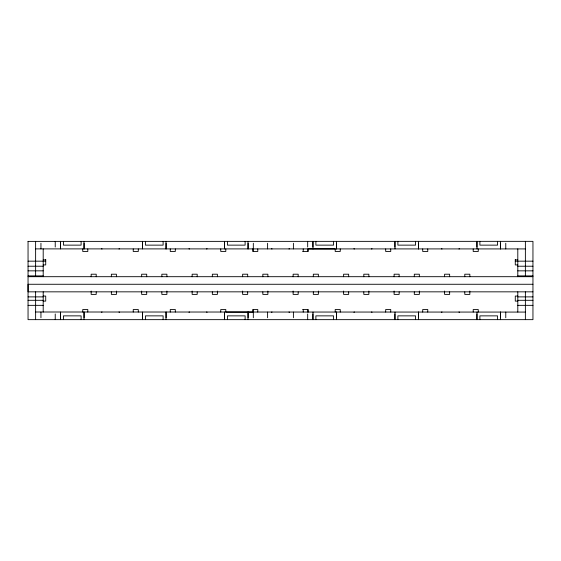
<?xml version="1.0" encoding="UTF-8"?>
<svg xmlns="http://www.w3.org/2000/svg" width="561" height="561" viewBox="0 0 561 561"><rect width="100%" height="100%" fill="white"/><g stroke="black" fill="none" stroke-linecap="round" stroke-linejoin="round"><path stroke-width="0.84" d="M28.05 241.391L532.95 241.349L532.95 319.651L28.05 319.651L28.05 241.349M35.623 248.888L525.377 248.923M302.631 251.489L308.27 251.447L308.27 248.923L335.197 248.944L335.197 251.468L340.247 251.468L340.247 248.944M43.197 259.883L45.722 259.883M515.279 259.883L517.803 259.883M28.05 261.167L45.722 261.167M515.279 261.167L532.95 261.167M43.197 264.932L45.722 264.932L45.722 259.484M517.803 264.932L515.279 264.932L515.279 259.484M28.05 266.216L43.197 266.216M517.803 266.216L532.95 266.216M28.05 270.844L43.197 270.844M517.803 270.844L532.95 270.844M28.05 275.893L43.197 275.893M517.803 275.893L532.95 275.893M28.05 276.692L532.95 276.692M532.95 284.266L28.05 284.266L28.05 291.839L532.95 291.839M43.197 296.068L45.722 296.068L45.722 301.117L43.197 301.117M517.803 296.068L515.279 296.068L515.279 301.117L517.803 301.117M28.05 296.888L43.197 296.888M517.803 296.888L532.95 296.888M28.05 300.296L43.197 300.296M517.803 300.296L532.95 300.296M28.05 305.345L43.197 305.345M517.803 305.345L532.95 305.345M302.631 309.553L308.27 309.553L308.27 312.077M35.623 312L525.377 312.077M525.377 241.349L525.377 275.893M525.377 291.839L525.377 319.651M517.803 248.888L517.803 276.692M517.803 291.832L517.803 312.056M505.77 243.243L505.77 248.923M505.77 312.077L505.77 317.757M500.552 243.243L500.552 248.923M500.552 312.077L500.552 317.757M500.447 241.349L500.447 248.923M500.447 312.077L500.447 319.651M497.565 241.349L497.565 245.136L479.893 245.136L479.893 241.349M497.565 319.651L497.565 315.864L479.893 315.864L479.893 319.651M478.253 248.944L478.253 251.468L473.204 251.468L473.204 248.944M478.253 312.056L478.253 309.532L473.204 309.532L473.204 312.056M477.011 241.349L477.011 248.923M477.011 312.077L477.011 319.651M476.906 241.349L476.906 247.029M476.906 313.971L476.906 319.651M469.838 276.734L469.838 274.21L464.788 274.21L464.788 276.734M469.838 291.04L469.838 294.406L464.788 294.406L464.788 291.881M449.642 276.734L449.642 274.21L444.593 274.21L444.593 276.734M449.642 291.881L449.642 294.406L444.593 294.406L444.593 291.04M427.763 248.944L427.763 251.468L422.714 251.468L422.714 248.944M427.763 312.056L427.763 309.532L422.714 309.532L422.714 312.056M419.348 276.734L419.348 274.21L414.298 274.21L414.298 276.734M419.348 291.04L419.348 294.406L414.298 294.406L414.298 291.881M418.548 243.243L418.548 248.923M418.548 312.077L418.548 317.757M418.443 241.349L418.443 248.923M418.443 312.077L418.443 319.651M415.561 241.349L415.561 245.136L397.889 245.136L397.889 241.349M415.561 319.651L415.561 315.864L397.889 315.864L397.889 319.651M399.152 276.734L399.152 274.21L394.103 274.21L394.103 276.734M399.152 291.881L399.152 294.406L394.103 294.406L394.103 291.04M395.007 241.349L395.007 248.923M395.007 312.077L395.007 319.651M394.902 241.349L394.902 247.029M394.902 313.971L394.902 319.651M390.737 248.944L390.737 251.468L385.688 251.468L385.688 248.944M390.737 312.056L390.737 309.532L385.688 309.532L385.688 312.056M368.858 276.734L368.858 274.21L363.808 274.21L363.808 276.734M368.858 291.04L368.858 294.406L363.808 294.406L363.808 291.881M348.661 276.734L348.661 274.21L343.613 274.21L343.613 276.734M348.661 291.881L348.661 294.406L343.613 294.406L343.613 291.04M340.247 312.056L340.247 309.532L335.197 309.532L335.197 312.056M336.544 243.243L336.544 248.923M336.544 312.077L336.544 317.757M336.439 241.349L336.439 248.923M336.439 312.077L336.439 319.651M333.557 241.349L333.557 245.136L315.885 245.136L315.885 241.349M333.557 319.651L333.557 315.864L315.885 315.864L315.885 319.651M318.368 276.734L318.368 274.21L313.319 274.21L313.319 276.734M318.368 291.04L318.368 294.406L313.319 294.406L313.319 291.881M313.003 241.349L313.003 248.923M313.003 312.077L313.003 319.651M312.898 241.349L312.898 247.029M312.898 313.971L312.898 319.651M307.68 241.349L307.68 247.029M307.68 248.965L307.68 251.489M307.68 309.553L307.68 312.077M307.68 313.971L307.68 319.651M303.221 248.923L303.221 251.447M303.221 309.553L303.221 312.077M298.172 276.734L298.172 274.21L293.123 274.21L293.123 276.734M298.172 291.881L298.172 294.406L293.123 294.406L293.123 291.04M293.396 243.243L293.396 248.923M293.396 312.077L293.396 317.757M267.877 276.734L267.877 274.21L262.829 274.21L262.829 276.734M267.877 291.04L267.877 294.406L262.829 294.406L262.829 291.881M267.604 243.243L267.604 248.923M267.604 312.077L267.604 317.757M257.78 248.923L257.78 251.447L252.731 251.447L252.731 248.923M257.78 312.077L257.78 309.553L252.731 309.553L252.731 312.077L225.803 312.056L225.803 309.532L220.754 309.532L220.754 312.056M253.32 243.243L253.32 251.489M253.32 309.553L253.32 317.757M248.102 243.243L248.102 248.923M248.102 312.077L248.102 317.757M247.997 241.349L247.997 248.923M247.997 312.077L247.997 319.651M247.681 276.734L247.681 274.21L242.633 274.21L242.633 276.734M247.681 291.881L247.681 294.406L242.633 294.406L242.633 291.04M245.115 241.349L245.115 245.136L227.443 245.136L227.443 241.349M245.115 319.651L245.115 315.864L227.443 315.864L227.443 319.651M225.803 248.944L225.803 251.468L220.754 251.468L220.754 248.944M224.561 241.349L224.561 248.923M224.561 312.077L224.561 319.651M224.456 241.349L224.456 247.029M224.456 313.971L224.456 319.651M217.388 276.734L217.388 274.21L212.339 274.21L212.339 276.734M217.388 291.04L217.388 294.406L212.339 294.406L212.339 291.881M197.191 276.734L197.191 274.21L192.143 274.21L192.143 276.734M197.191 291.881L197.191 294.406L192.143 294.406L192.143 291.04M175.312 248.944L175.312 251.468L170.264 251.468L170.264 248.944M175.312 312.056L175.312 309.532L170.264 309.532L170.264 312.056M166.898 276.734L166.898 274.21L161.849 274.21L161.849 276.734M166.898 291.04L166.898 294.406L161.849 294.406L161.849 291.881M166.098 243.243L166.098 248.923M166.098 312.077L166.098 317.757M165.993 241.349L165.993 248.923M165.993 312.077L165.993 319.651M163.111 241.349L163.111 245.136L145.439 245.136L145.439 241.349M163.111 319.651L163.111 315.864L145.439 315.864L145.439 319.651M146.702 276.734L146.702 274.21L141.653 274.21L141.653 276.734M146.702 291.881L146.702 294.406L141.653 294.406L141.653 291.04M142.557 241.349L142.557 248.923M142.557 312.077L142.557 319.651M142.452 241.349L142.452 247.029M142.452 313.971L142.452 319.651M138.286 248.944L138.286 251.468L133.238 251.468L133.238 248.944M138.286 312.056L138.286 309.532L133.238 309.532L133.238 312.056M116.408 276.734L116.408 274.21L111.359 274.21L111.359 276.734M116.408 291.04L116.408 294.406L111.359 294.406L111.359 291.881M96.212 276.734L96.212 274.21L91.163 274.21L91.163 276.734M96.212 291.881L96.212 294.406L91.163 294.406L91.163 291.04M87.797 248.944L87.797 251.468L82.748 251.468L82.748 248.944M87.797 312.056L87.797 309.532L82.748 309.532L82.748 312.056M84.094 243.243L84.094 248.923M84.094 312.077L84.094 317.757M83.989 241.349L83.989 248.923M83.989 312.077L83.989 319.651M81.107 241.349L81.107 245.136L63.435 245.136L63.435 241.349M81.107 319.651L81.107 315.864L63.435 315.864L63.435 319.651M60.553 241.349L60.553 248.923M60.553 312.077L60.553 319.651M60.448 241.349L60.448 247.029M60.448 313.971L60.448 319.651M55.23 241.349L55.23 247.029M55.23 313.971L55.23 319.651M43.197 248.888L43.197 276.692M43.197 291.832L43.197 312.056M40.946 243.243L40.946 248.923M40.946 312.077L40.946 317.757M35.623 241.349L35.623 275.893M35.623 291.839L35.623 319.651M272.085 248.923A1.893 1.893 0 0 1 271.391 248.789M289.609 248.789A1.893 1.893 0 0 1 288.915 248.923M102.102 248.944A1.893 1.893 0 0 1 101.408 248.811M119.626 248.811A1.893 1.893 0 0 1 118.932 248.944M189.618 248.944A1.893 1.893 0 0 1 188.924 248.811M207.142 248.811A1.893 1.893 0 0 1 206.448 248.944M354.552 248.944A1.893 1.893 0 0 1 353.858 248.811M372.076 248.811A1.893 1.893 0 0 1 371.382 248.944M442.068 248.944A1.893 1.893 0 0 1 441.374 248.811M459.592 248.811A1.893 1.893 0 0 1 458.898 248.944M288.915 312.077A1.893 1.893 0 0 1 289.609 312.211M271.391 312.211A1.893 1.893 0 0 1 272.085 312.077M118.932 312.056A1.893 1.893 0 0 1 119.626 312.189M101.408 312.189A1.893 1.893 0 0 1 102.102 312.056M206.448 312.056A1.893 1.893 0 0 1 207.142 312.189M188.924 312.189A1.893 1.893 0 0 1 189.618 312.056M371.382 312.056A1.893 1.893 0 0 1 372.076 312.189M353.858 312.189A1.893 1.893 0 0 1 354.552 312.056M458.898 312.056A1.893 1.893 0 0 1 459.592 312.189M441.374 312.189A1.893 1.893 0 0 1 442.068 312.056"/></g></svg>
